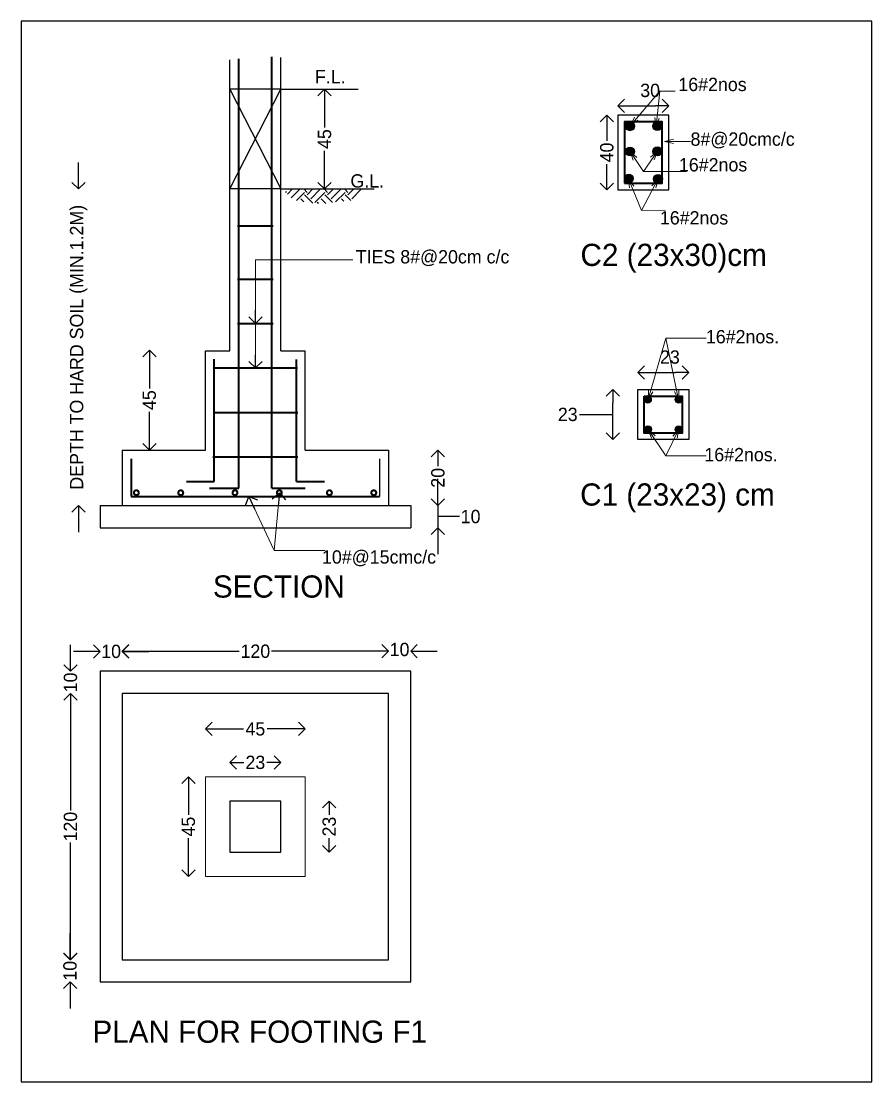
# Model space of a CAD drawing. Header units: metres. Extents: x -16 to 65907, y -5261 to 15511.
# Drawn here: x 33812.6 to 34195.9, y 14398.3 to 14876.5 of the extents above; entities that cross this region are included whole.
import ezdxf

# ---------------------------------------------------------------- set-up
doc = ezdxf.new("R2010")
doc.units = ezdxf.units.M
doc.header["$PDMODE"] = 67
doc.header["$PDSIZE"] = -5
doc.layers.get('0').update_dxf_attribs({"color": 6})
doc.styles.add('ARIAL', font='arial.ttf', dxfattribs={"height": 0.2})
doc.styles.add('BC-1IN10-3', font='FreeSans.ttf', dxfattribs={"height": 6})
doc.styles.add('krishna 1', font='arial.ttf', dxfattribs={"height": 20})
doc.dimstyles.new('BC-1IN10-3', dxfattribs={"dimtxt": 6, "dimasz": 6, "dimexe": 0.18, "dimexo": 0.0625, "dimgap": 1, "dimtad": 0, "dimtoh": 1, "dimzin": 12, "dimdsep": 46, "dimtxsty": 'BC-1IN10-3', "dimblk": 'OPEN90', "dimcen": 0.09, "dimse1": 1, "dimse2": 1, "dimclrd": 256, "dimclre": 256, "dimclrt": 7, "dimadec": 0, "dimazin": 0, "dimtfac": 1, "dimtdec": 1, "dimtofl": 0, "dimtmove": 1, "dimatfit": 3, "dimldrblk": 'OPEN90', "dimfxl": 1, "dimtolj": 1, "dimtzin": 0, "dimlwd": -3, "dimarcsym": 0})
doc.dimstyles.new('KRISHNA', dxfattribs={"dimtxt": 12, "dimasz": 5, "dimexe": 6, "dimexo": 8, "dimgap": 1, "dimtad": 1, "dimdsep": 46, "dimtxsty": 'krishna 1', "dimblk": 'DOT', "dimcen": 10, "dimclrd": 8, "dimclre": 8, "dimclrt": 256, "dimazin": 0, "dimtfac": 1, "dimtix": 1, "dimtmove": 2, "dimatfit": 3, "dimfxl": 1, "dimlwd": 5, "dimlwe": 5, "dimarcsym": 0})

# ---------------------------------------------------------------- blocks, each defined once
blk = doc.blocks.new('_OPEN90')
at = {"color": 0, "linetype": 'ByBlock'}
for p, q in [((0, 0), (-1, 0)), ((-0.5, 0.5), (0, 0)), ((0, 0), (-0.5, -0.5))]:
    blk.add_line(p, q, dxfattribs=at)
blk = doc.blocks.new('*D1110')
at = {"lineweight": -3}
for p, q in [((33949.3, 14839.84), (33949.3, 14828.62)), ((33949.3, 14806.84), (33949.3, 14818.06))]:
    blk.add_line(p, q, dxfattribs=at)
at = {"layer": 'Defpoints', "color": 0}
for p in [(33944.69, 14845.84), (33944.69, 14800.84), (33949.3, 14800.84)]:
    blk.add_point(p, dxfattribs=at)
at = {"lineweight": -3, "xscale": 6, "yscale": 6, "zscale": 6}
for p, rotation in [((33949.3, 14845.84), 90), ((33949.3, 14800.84), 270)]:
    blk.add_blockref('_OPEN90', p, dxfattribs=dict(at, rotation=rotation))
at = {"color": 7, "lineweight": 18, "insert": (33949.3, 14823.34), "char_height": 6, "attachment_point": 5, "rotation": 90, "style": 'BC-1IN10-3'}
blk.add_mtext('\\A1;45', dxfattribs=at)
blk = doc.blocks.new('*D1111')
at = {"lineweight": -3}
for p, q in [((34000.4, 14677.14), (34000.4, 14675.87)), ((34000.4, 14664.14), (34000.4, 14665.4))]:
    blk.add_line(p, q, dxfattribs=at)
at = {"layer": 'Defpoints', "color": 0}
for p in [(33955.9, 14683.14), (33955.9, 14658.14), (34000.4, 14658.14)]:
    blk.add_point(p, dxfattribs=at)
at = {"lineweight": -3, "xscale": 6, "yscale": 6, "zscale": 6}
for p, rotation in [((34000.4, 14683.14), 90), ((34000.4, 14658.14), 270)]:
    blk.add_blockref('_OPEN90', p, dxfattribs=dict(at, rotation=rotation))
at = {"color": 7, "lineweight": 18, "insert": (34000.4, 14670.64), "char_height": 6, "attachment_point": 5, "rotation": 90, "style": 'BC-1IN10-3'}
blk.add_mtext('\\A1;20', dxfattribs=at)
blk = doc.blocks.new('*D1112')
at = {"lineweight": -3}
for p, q in [((34000.4, 14664.14), (34000.4, 14670.14)), ((34000.4, 14658.14), (34000.4, 14648.14)), ((34008.18, 14653.14), (34000.4, 14653.14)), ((34010.18, 14653.14), (34008.18, 14653.14)), ((34000.4, 14642.14), (34000.4, 14636.14))]:
    blk.add_line(p, q, dxfattribs=at)
at = {"layer": 'Defpoints', "color": 0}
for p in [(33988.11, 14658.14), (33988.11, 14648.14), (34000.4, 14648.14)]:
    blk.add_point(p, dxfattribs=at)
at = {"lineweight": -3, "xscale": 6, "yscale": 6, "zscale": 6}
for p, rotation in [((34000.4, 14658.14), 270), ((34000.4, 14648.14), 90)]:
    blk.add_blockref('_OPEN90', p, dxfattribs=dict(at, rotation=rotation))
at = {"color": 7, "lineweight": 18, "insert": (34015.13, 14653.14), "char_height": 6, "attachment_point": 5, "style": 'BC-1IN10-3'}
blk.add_mtext('\\A1;10', dxfattribs=at)
blk = doc.blocks.new('*D1113')
at = {"lineweight": -3}
for p, q in [((33870.35, 14722.14), (33870.35, 14710.92)), ((33870.35, 14689.14), (33870.35, 14700.35))]:
    blk.add_line(p, q, dxfattribs=at)
at = {"layer": 'Defpoints', "color": 0}
for p in [(33862.64, 14728.14), (33862.64, 14683.14), (33870.35, 14683.14)]:
    blk.add_point(p, dxfattribs=at)
at = {"lineweight": -3, "xscale": 6, "yscale": 6, "zscale": 6}
for p, rotation in [((33870.35, 14728.14), 90), ((33870.35, 14683.14), 270)]:
    blk.add_blockref('_OPEN90', p, dxfattribs=dict(at, rotation=rotation))
at = {"color": 7, "lineweight": 18, "insert": (33870.35, 14705.64), "char_height": 6, "attachment_point": 5, "rotation": 90, "style": 'BC-1IN10-3'}
blk.add_mtext('\\A1;45', dxfattribs=at)
blk = doc.blocks.new('*D1114')
at = {"lineweight": -3}
for p, q in [((33838.45, 14806.84), (33838.45, 14812.84)), ((33838.45, 14652.14), (33838.45, 14646.14))]:
    blk.add_line(p, q, dxfattribs=at)
at = {"layer": 'Defpoints', "color": 0}
for p in [(33943.46, 14800.84), (33838.45, 14658.14), (33943.46, 14658.14)]:
    blk.add_point(p, dxfattribs=at)
at = {"lineweight": -3, "xscale": 6, "yscale": 6, "zscale": 6}
for p, rotation in [((33838.45, 14800.84), 270), ((33838.45, 14658.14), 90)]:
    blk.add_blockref('_OPEN90', p, dxfattribs=dict(at, rotation=rotation))
at = {"color": 7, "lineweight": 18, "insert": (33838.45, 14729.49), "char_height": 6, "attachment_point": 5, "rotation": 90, "style": 'BC-1IN10-3'}
blk.add_mtext('\\A1;{DEPTH TO HARD SOIL (MIN.1.2M)}', dxfattribs=at)
blk = doc.blocks.new('_Dot')
at = {"color": 0, "linetype": 'ByBlock', "lineweight": -2}
blk.add_line((-0.5, 0), (-1, 0), dxfattribs=at)
at = {"color": 0, "linetype": 'ByBlock', "const_width": 0.5}
blk.add_lwpolyline([(-0.25, 0, 1), (0.25, 0, 1)], format="xyb", close=True, dxfattribs=at)
blk = doc.blocks.new('*D1119')
at = {"lineweight": -3}
for p, q in [((34076.54, 14828.15), (34076.54, 14822.56)), ((34076.54, 14806.45), (34076.54, 14812.04))]:
    blk.add_line(p, q, dxfattribs=at)
at = {"layer": 'Defpoints', "color": 0}
for p in [(34081.54, 14834.15), (34076.54, 14800.45), (34081.54, 14800.45)]:
    blk.add_point(p, dxfattribs=at)
at = {"lineweight": -3, "xscale": 6, "yscale": 6, "zscale": 6}
for p, rotation in [((34076.54, 14834.15), 90), ((34076.54, 14800.45), 270)]:
    blk.add_blockref('_OPEN90', p, dxfattribs=dict(at, rotation=rotation))
at = {"color": 7, "lineweight": 18, "insert": (34076.54, 14817.3), "char_height": 6, "attachment_point": 5, "rotation": 90, "style": 'BC-1IN10-3'}
blk.add_mtext('\\A1;40', dxfattribs=at)
blk = doc.blocks.new('*D1120')
at = {"lineweight": -3}
blk.add_line((34087.54, 14838.38), (34098.49, 14838.38), dxfattribs=at)
at = {"layer": 'Defpoints', "color": 0}
for p in [(34104.49, 14838.38), (34081.54, 14834.15), (34104.49, 14834.15)]:
    blk.add_point(p, dxfattribs=at)
at = {"lineweight": -3, "xscale": 6, "yscale": 6, "zscale": 6, "rotation": 180}
blk.add_blockref('_OPEN90', (34081.54, 14838.38), dxfattribs=at)
at = {"lineweight": -3, "xscale": 6, "yscale": 6, "zscale": 6}
blk.add_blockref('_OPEN90', (34104.49, 14838.38), dxfattribs=at)
at = {"color": 7, "lineweight": 18, "insert": (34096.02, 14845.25), "char_height": 6, "attachment_point": 5, "style": 'BC-1IN10-3'}
blk.add_mtext('\\A1;30', dxfattribs=at)
blk = doc.blocks.new('*D1121')
at = {"lineweight": -3}
for p, q in [((34079.19, 14693.89), (34079.19, 14704.45)), ((34064.13, 14699.17), (34066.13, 14699.17)), ((34066.13, 14699.17), (34079.19, 14699.17))]:
    blk.add_line(p, q, dxfattribs=at)
at = {"layer": 'Defpoints', "color": 0}
for p in [(34079.19, 14710.45), (34090.46, 14710.45), (34090.46, 14687.89)]:
    blk.add_point(p, dxfattribs=at)
at = {"lineweight": -3, "xscale": 6, "yscale": 6, "zscale": 6}
for p, rotation in [((34079.19, 14710.45), 90), ((34079.19, 14687.89), 270)]:
    blk.add_blockref('_OPEN90', p, dxfattribs=dict(at, rotation=rotation))
at = {"color": 7, "lineweight": 18, "insert": (34058.9, 14699.17), "char_height": 6, "attachment_point": 5, "style": 'BC-1IN10-3'}
blk.add_mtext('\\A1;{23}', dxfattribs=at)
blk = doc.blocks.new('*D1122')
at = {"lineweight": -3}
blk.add_line((34096.46, 14718.17), (34107.42, 14718.17), dxfattribs=at)
at = {"layer": 'Defpoints', "color": 0}
for p in [(34113.42, 14718.17), (34090.46, 14710.45), (34113.42, 14710.45)]:
    blk.add_point(p, dxfattribs=at)
at = {"lineweight": -3, "xscale": 6, "yscale": 6, "zscale": 6, "rotation": 180}
blk.add_blockref('_OPEN90', (34090.46, 14718.17), dxfattribs=at)
at = {"lineweight": -3, "xscale": 6, "yscale": 6, "zscale": 6}
blk.add_blockref('_OPEN90', (34113.42, 14718.17), dxfattribs=at)
at = {"color": 7, "lineweight": 18, "insert": (34104.94, 14725.04), "char_height": 6, "attachment_point": 5, "style": 'BC-1IN10-3'}
blk.add_mtext('\\A1;{23}', dxfattribs=at)
blk = doc.blocks.new('*D1134')
at = {"lineweight": -3}
for p, q in [((33842.11, 14592.35), (33836.11, 14592.35)), ((33864.11, 14592.35), (33870.11, 14592.35))]:
    blk.add_line(p, q, dxfattribs=at)
at = {"layer": 'Defpoints', "color": 0}
for p in [(33858.11, 14592.35), (33848.11, 14566.55), (33858.11, 14556.55)]:
    blk.add_point(p, dxfattribs=at)
at = {"lineweight": -3, "xscale": 6, "yscale": 6, "zscale": 6}
blk.add_blockref('_OPEN90', (33848.11, 14592.35), dxfattribs=at)
at = {"lineweight": -3, "xscale": 6, "yscale": 6, "zscale": 6, "rotation": 180}
blk.add_blockref('_OPEN90', (33858.11, 14592.35), dxfattribs=at)
at = {"color": 7, "lineweight": 18, "insert": (33853.11, 14592.35), "char_height": 6, "attachment_point": 5, "style": 'BC-1IN10-3'}
blk.add_mtext('\\A1;10', dxfattribs=at)
blk = doc.blocks.new('*D1135')
at = {"lineweight": -3}
for p, q in [((33864.11, 14592.42), (33910.87, 14592.42)), ((33972.11, 14592.42), (33925.35, 14592.42))]:
    blk.add_line(p, q, dxfattribs=at)
at = {"layer": 'Defpoints', "color": 0}
for p in [(33978.11, 14592.42), (33858.11, 14573.39), (33978.11, 14573.39)]:
    blk.add_point(p, dxfattribs=at)
at = {"lineweight": -3, "xscale": 6, "yscale": 6, "zscale": 6, "rotation": 180}
blk.add_blockref('_OPEN90', (33858.11, 14592.42), dxfattribs=at)
at = {"lineweight": -3, "xscale": 6, "yscale": 6, "zscale": 6}
blk.add_blockref('_OPEN90', (33978.11, 14592.42), dxfattribs=at)
at = {"color": 7, "lineweight": 18, "insert": (33918.11, 14592.42), "char_height": 6, "attachment_point": 5, "style": 'BC-1IN10-3'}
blk.add_mtext('\\A1;120', dxfattribs=at)
blk = doc.blocks.new('*D1136')
at = {"lineweight": -3}
for p, q in [((33972.11, 14592.42), (33966.11, 14592.42)), ((33994.11, 14592.42), (34000.11, 14592.42))]:
    blk.add_line(p, q, dxfattribs=at)
at = {"layer": 'Defpoints', "color": 0}
for p in [(33988.11, 14592.42), (33988.11, 14565.53), (33978.11, 14555.53)]:
    blk.add_point(p, dxfattribs=at)
at = {"lineweight": -3, "xscale": 6, "yscale": 6, "zscale": 6}
blk.add_blockref('_OPEN90', (33978.11, 14592.42), dxfattribs=at)
at = {"lineweight": -3, "xscale": 6, "yscale": 6, "zscale": 6, "rotation": 180}
blk.add_blockref('_OPEN90', (33988.11, 14592.42), dxfattribs=at)
at = {"color": 7, "lineweight": 18, "insert": (33983.11, 14593.21), "char_height": 6, "attachment_point": 5, "style": 'BC-1IN10-3'}
blk.add_mtext('\\A1;10', dxfattribs=at)
blk = doc.blocks.new('*D1137')
at = {"lineweight": -3}
for p, q in [((33834.8, 14589.39), (33834.8, 14595.39)), ((33834.8, 14567.39), (33834.8, 14561.39))]:
    blk.add_line(p, q, dxfattribs=at)
at = {"layer": 'Defpoints', "color": 0}
for p in [(33865.91, 14583.39), (33834.8, 14573.39), (33875.91, 14573.39)]:
    blk.add_point(p, dxfattribs=at)
at = {"lineweight": -3, "xscale": 6, "yscale": 6, "zscale": 6}
for p, rotation in [((33834.8, 14583.39), 270), ((33834.8, 14573.39), 90)]:
    blk.add_blockref('_OPEN90', p, dxfattribs=dict(at, rotation=rotation))
at = {"color": 7, "lineweight": 18, "insert": (33834.8, 14578.39), "char_height": 6, "attachment_point": 5, "rotation": 90, "style": 'BC-1IN10-3'}
blk.add_mtext('\\A1;10', dxfattribs=at)
blk = doc.blocks.new('*D1138')
at = {"lineweight": -3}
for p, q in [((33834.79, 14567.39), (33834.79, 14520.64)), ((33834.79, 14459.39), (33834.79, 14506.15))]:
    blk.add_line(p, q, dxfattribs=at)
at = {"layer": 'Defpoints', "color": 0}
for p in [(33858.11, 14573.39), (33834.79, 14453.39), (33858.11, 14453.39)]:
    blk.add_point(p, dxfattribs=at)
at = {"lineweight": -3, "xscale": 6, "yscale": 6, "zscale": 6}
for p, rotation in [((33834.79, 14573.39), 90), ((33834.79, 14453.39), 270)]:
    blk.add_blockref('_OPEN90', p, dxfattribs=dict(at, rotation=rotation))
at = {"color": 7, "lineweight": 18, "insert": (33834.79, 14513.39), "char_height": 6, "attachment_point": 5, "rotation": 90, "style": 'BC-1IN10-3'}
blk.add_mtext('\\A1;120', dxfattribs=at)
blk = doc.blocks.new('*D1139')
at = {"lineweight": -3}
for p, q in [((33834.59, 14459.39), (33834.59, 14465.39)), ((33834.59, 14437.39), (33834.59, 14431.39))]:
    blk.add_line(p, q, dxfattribs=at)
at = {"layer": 'Defpoints', "color": 0}
for p in [(33875.42, 14453.39), (33834.59, 14443.39), (33865.42, 14443.39)]:
    blk.add_point(p, dxfattribs=at)
at = {"lineweight": -3, "xscale": 6, "yscale": 6, "zscale": 6}
for p, rotation in [((33834.59, 14453.39), 270), ((33834.59, 14443.39), 90)]:
    blk.add_blockref('_OPEN90', p, dxfattribs=dict(at, rotation=rotation))
at = {"color": 7, "lineweight": 18, "insert": (33834.59, 14448.39), "char_height": 6, "attachment_point": 5, "rotation": 90, "style": 'BC-1IN10-3'}
blk.add_mtext('\\A1;10', dxfattribs=at)
blk = doc.blocks.new('*D1140')
at = {"lineweight": -3}
for p, q in [((33901.61, 14557.42), (33912.82, 14557.42)), ((33934.61, 14557.42), (33923.39, 14557.42))]:
    blk.add_line(p, q, dxfattribs=at)
at = {"layer": 'Defpoints', "color": 0}
for p in [(33940.61, 14557.42), (33895.61, 14546.49), (33940.61, 14546.49)]:
    blk.add_point(p, dxfattribs=at)
at = {"lineweight": -3, "xscale": 6, "yscale": 6, "zscale": 6, "rotation": 180}
blk.add_blockref('_OPEN90', (33895.61, 14557.42), dxfattribs=at)
at = {"lineweight": -3, "xscale": 6, "yscale": 6, "zscale": 6}
blk.add_blockref('_OPEN90', (33940.61, 14557.42), dxfattribs=at)
at = {"color": 7, "lineweight": 18, "insert": (33918.11, 14557.42), "char_height": 6, "attachment_point": 5, "style": 'BC-1IN10-3'}
blk.add_mtext('\\A1;45', dxfattribs=at)
blk = doc.blocks.new('*D1141')
at = {"lineweight": -3}
for p, q in [((33887.94, 14529.89), (33887.94, 14518.68)), ((33887.94, 14496.89), (33887.94, 14508.11))]:
    blk.add_line(p, q, dxfattribs=at)
at = {"layer": 'Defpoints', "color": 0}
for p in [(33964.24, 14535.89), (33887.94, 14490.89), (33964.24, 14490.89)]:
    blk.add_point(p, dxfattribs=at)
at = {"lineweight": -3, "xscale": 6, "yscale": 6, "zscale": 6}
for p, rotation in [((33887.94, 14535.89), 90), ((33887.94, 14490.89), 270)]:
    blk.add_blockref('_OPEN90', p, dxfattribs=dict(at, rotation=rotation))
at = {"color": 7, "lineweight": 18, "insert": (33887.94, 14513.39), "char_height": 6, "attachment_point": 5, "rotation": 90, "style": 'BC-1IN10-3'}
blk.add_mtext('\\A1;45', dxfattribs=at)
blk = doc.blocks.new('*D1142')
at = {"lineweight": -3}
for p, q in [((33912.61, 14542.32), (33912.88, 14542.32)), ((33923.61, 14542.32), (33923.34, 14542.32))]:
    blk.add_line(p, q, dxfattribs=at)
at = {"layer": 'Defpoints', "color": 0}
for p in [(33929.61, 14542.32), (33906.61, 14529.36), (33929.61, 14529.36)]:
    blk.add_point(p, dxfattribs=at)
at = {"lineweight": -3, "xscale": 6, "yscale": 6, "zscale": 6, "rotation": 180}
blk.add_blockref('_OPEN90', (33906.61, 14542.32), dxfattribs=at)
at = {"lineweight": -3, "xscale": 6, "yscale": 6, "zscale": 6}
blk.add_blockref('_OPEN90', (33929.61, 14542.32), dxfattribs=at)
at = {"color": 7, "lineweight": 18, "insert": (33918.11, 14542.32), "char_height": 6, "attachment_point": 5, "style": 'BC-1IN10-3'}
blk.add_mtext('\\A1;23', dxfattribs=at)
blk = doc.blocks.new('*D1143')
at = {"lineweight": -3}
for p, q in [((33951.41, 14518.89), (33951.41, 14518.63)), ((33951.41, 14507.89), (33951.41, 14508.16))]:
    blk.add_line(p, q, dxfattribs=at)
at = {"layer": 'Defpoints', "color": 0}
for p in [(33944.34, 14524.89), (33944.34, 14501.89), (33951.41, 14501.89)]:
    blk.add_point(p, dxfattribs=at)
at = {"lineweight": -3, "xscale": 6, "yscale": 6, "zscale": 6}
for p, rotation in [((33951.41, 14524.89), 90), ((33951.41, 14501.89), 270)]:
    blk.add_blockref('_OPEN90', p, dxfattribs=dict(at, rotation=rotation))
at = {"color": 7, "lineweight": 18, "insert": (33951.41, 14513.39), "char_height": 6, "attachment_point": 5, "rotation": 90, "style": 'BC-1IN10-3'}
blk.add_mtext('\\A1;23', dxfattribs=at)

msp = doc.modelspace()

# ---------------------------------------------------------------- hatches: boundary and pattern name
at = {"ltscale": 0.5}
for points in [[(34088.983, 14829.127, 1), (34084.983, 14829.127, 1)], [(34101.258, 14829.162, 1), (34097.258, 14829.162, 1)], [(34088.983, 14817.753, 1), (34084.983, 14817.753, 1)], [(34101.258, 14817.787, 1), (34097.258, 14817.787, 1)], [(34088.427, 14805.581, 1), (34084.427, 14805.581, 1)], [(34101.582, 14805.353, 1), (34097.582, 14805.353, 1)], [(34096.563, 14705.874, 1), (34093.363, 14705.874, 1)], [(34110.537, 14705.938, 1), (34107.337, 14705.938, 1)], [(34096.662, 14692.478, 1), (34093.462, 14692.478, 1)], [(34110.472, 14692.378, 1), (34107.272, 14692.378, 1)]]:
    msp.add_hatch(color=256, dxfattribs=at).paths.add_polyline_path(points)
at = {"linetype": 'Continuous', "lineweight": 25, "ltscale": 0.5}
h = msp.add_hatch(dxfattribs=at)
h.set_pattern_fill('EARTH', color=256, scale=26, angle=45, style=0)
h.set_pattern_definition([(45, (78233.776, 30412.593), (6e-16, 9.1923882), [6.5, -6.5]), (45, (78232.052, 30414.3166), (6e-16, 9.1923882), [6.5, -6.5]), (45, (78230.3287, 30416.04), (6e-16, 9.1923882), [6.5, -6.5]), (135, (78230.3287, 30417.189), (-9.1923882, 1e-15), [6.5, -6.5]), (135, (78232.052, 30418.913), (-9.1923882, 1e-15), [6.5, -6.5]), (135, (78233.776, 30420.6364), (-9.1923882, 1e-15), [6.5, -6.5])])
h.paths.add_polyline_path([(33965.896, 14798.384), (33966.697, 14799.983), (33967.556, 14800.841), (33931.149, 14800.841), (33933.353, 14797.318), (33937.088, 14795.453), (33944.29, 14794.387), (33948.024, 14794.121), (33955.76, 14795.186), (33961.629, 14795.719)])

# ---------------------------------------------------------------- linework, layer by layer
at = {"lineweight": 35, "ltscale": 30}
for p, q in [((33925.608, 14665.917), (33925.608, 14860.414)), ((33910.608, 14665.917), (33910.608, 14859.442)), ((33910.108, 14784.277), (33926.108, 14784.277)), ((33910.108, 14760.14), (33926.108, 14760.14)), ((33910.108, 14740.14), (33926.108, 14740.14)), ((33899.608, 14668.917), (33899.608, 14724.074)), ((33936.608, 14668.917), (33936.608, 14723.906)), ((33899.045, 14720.14), (33937.079, 14720.14)), ((33899.121, 14700.14), (33937.295, 14700.14)), ((33862.108, 14679.135), (33862.108, 14662.135)), ((33899.018, 14680.14), (33937.308, 14680.14)), ((33887.063, 14668.917), (33899.608, 14668.917)), ((33897.402, 14665.917), (33910.608, 14665.917)), ((33925.608, 14665.917), (33940.543, 14665.917)), ((33936.608, 14668.917), (33949.277, 14668.917)), ((33862.108, 14662.135), (33974.108, 14662.135))]:
    msp.add_line(p, q, dxfattribs=at)
at = {"linetype": 'Continuous', "lineweight": 25, "ltscale": 0.5}
for p, q in [((33906.608, 14727.889), (33906.608, 14859.118)), ((33929.608, 14727.889), (33929.608, 14860.056)), ((33929.608, 14845.841), (33906.608, 14845.841)), ((33906.608, 14800.841), (33929.608, 14845.841)), ((33906.608, 14845.841), (33929.608, 14800.841)), ((33929.608, 14845.841), (33964.446, 14845.841)), ((33929.608, 14800.841), (33906.608, 14800.841)), ((33929.608, 14800.841), (33971.716, 14800.841)), ((33895.608, 14727.889), (33906.608, 14727.889)), ((33895.608, 14683.135), (33895.608, 14727.889)), ((33929.608, 14727.889), (33940.608, 14727.889)), ((33940.608, 14683.135), (33940.608, 14727.889)), ((33858.108, 14683.135), (33895.608, 14683.135)), ((33858.108, 14683.135), (33858.108, 14658.135)), ((33940.608, 14683.135), (33978.108, 14683.135)), ((33978.108, 14683.135), (33978.108, 14658.135)), ((33848.108, 14658.135), (33988.108, 14658.135)), ((33848.108, 14658.135), (33848.108, 14648.135)), ((33988.108, 14658.135), (33988.108, 14648.135)), ((33848.108, 14648.135), (33988.108, 14648.135))]:
    msp.add_line(p, q, dxfattribs=at)
at = {"lineweight": 25, "ltscale": 30}
msp.add_line((33974.108, 14679.135), (33974.108, 14662.135), dxfattribs=at)
at = {"lineweight": -3}
for points in [[(34081.537, 14800.454), (34104.493, 14800.454), (34104.493, 14834.153), (34081.537, 14834.153)], [(34090.465, 14710.447), (34113.419, 14710.447), (34113.419, 14687.887), (34090.465, 14687.887)]]:
    msp.add_lwpolyline(points, close=True, dxfattribs=at)
at = {"lineweight": 40, "ltscale": 30}
for points in [[(34084.537, 14803.454), (34101.493, 14803.454), (34101.493, 14831.153), (34084.537, 14831.153)], [(34093.398, 14707.514), (34110.486, 14707.514), (34110.486, 14690.82), (34093.398, 14690.82)]]:
    msp.add_lwpolyline(points, close=True, dxfattribs=at)
at = {"const_width": 0.746}
for points in [[(34093.898, 14706.228, 1), (34095.643, 14706.228, 1)], [(34108.328, 14706.275, 1), (34110.074, 14706.275, 1)], [(34093.806, 14692.041, 1), (34095.551, 14692.041, 1)], [(34108.328, 14692.133, 1), (34110.074, 14692.133, 1)]]:
    msp.add_lwpolyline(points, format="xyb", close=True, dxfattribs=at)
at = {"lineweight": 25, "ltscale": 30, "const_width": 0.937}
for points in [[(33863.387, 14663.898, 1), (33865.574, 14663.898, 1)], [(33883.387, 14663.898, 1), (33885.574, 14663.898, 1)], [(33907.834, 14663.898, 1), (33910.021, 14663.898, 1)], [(33927.834, 14663.898, 1), (33930.021, 14663.898, 1)], [(33950.392, 14663.898, 1), (33952.579, 14663.898, 1)], [(33970.392, 14663.898, 1), (33972.579, 14663.898, 1)]]:
    msp.add_lwpolyline(points, format="xyb", close=True, dxfattribs=at)
at = {"linetype": 'Continuous', "lineweight": 25, "ltscale": 0.5}
for points in [[(33848.108, 14443.395), (33988.108, 14443.395), (33988.108, 14583.395), (33848.108, 14583.395)], [(33858.108, 14453.395), (33978.108, 14453.395), (33978.108, 14573.395), (33858.108, 14573.395)], [(33906.608, 14501.895), (33929.608, 14501.895), (33929.608, 14524.895), (33906.608, 14524.895)]]:
    msp.add_lwpolyline(points, close=True, dxfattribs=at)
at = {"lineweight": 0}
msp.add_lwpolyline([(33895.608, 14490.895), (33940.608, 14490.895), (33940.608, 14535.895), (33895.608, 14535.895)], close=True, dxfattribs=at)
at = {"ltscale": 0.5}
for centre, radius in [((34086.983, 14829.127), 2), ((34099.258, 14829.162), 2), ((34086.983, 14817.753), 2), ((34099.258, 14817.787), 2), ((34086.427, 14805.581), 2), ((34099.582, 14805.353), 2), ((34094.963, 14705.874), 1.6), ((34108.937, 14705.938), 1.6), ((34095.062, 14692.478), 1.6), ((34108.872, 14692.378), 1.6)]:
    msp.add_circle(centre, radius, dxfattribs=at)
at = {"layer": 'Defpoints', "linetype": 'Continuous'}
msp.add_lwpolyline([(33812.586, 14876.477), (33812.586, 14398.349), (34195.925, 14398.349), (34195.925, 14876.477)], close=True, dxfattribs=at)

# ---------------------------------------------------------------- texts
at = {"lineweight": 9, "ltscale": 30, "style": 'BC-1IN10-3'}
for s, p in [('F.L.', (33944.946, 14848.483)), ('16#2nos', (34108.75, 14844.975)), ('8#@20cmc/c', (34114.242, 14820.329)), ('16#2nos', (34109.007, 14808.768)), ('G.L.', (33960.954, 14801.483)), ('16#2nos', (34100.429, 14784.831)), ('TIES 8#@20cm c/c', (33963.356, 14767.284)), ('10#@15cmc/c', (33948.147, 14631.943))]:
    msp.add_text(s, height=6, dxfattribs=at).set_placement(p)
for s, insert, char_height, width, attachment_point in [('{C2 (23x30)cm}', (34064.647, 14776.138), 10, 1609.1135, 1), (' 16#2nos.', (34118.932, 14731.173), 6, 1596.4401, 7), (' 16#2nos.', (34118.247, 14678), 6, 1596.4401, 7)]:
    msp.add_mtext(s, dxfattribs=dict(at, insert=insert, char_height=char_height, width=width, attachment_point=attachment_point))
at = {"lineweight": 9, "ltscale": 30, "char_height": 10, "attachment_point": 1, "style": 'BC-1IN10-3'}
for s, insert in [('{C1\\fFreeSans|b0|i0|c162|p0; \\fFreeSans|b0|i0|c0|p0;(\\fFreeSans|b0|i0|c162|p0;23\\fFreeSans|b0|i0|c0|p0;x23) cm}', (34064.494, 14668.111)), ('{SECTION}', (33898.965, 14626.628)), ('PLAN FOR FOOTING F1', (33844.668, 14425.938))]:
    msp.add_mtext(s, dxfattribs=dict(at, insert=insert))

# ---------------------------------------------------------------- dimensions: what is measured, and where the dimension line sits
at = {"lineweight": 18}
for base, p1, p2, text, picture, middle in [((34104.493, 14838.382), (34081.537, 14834.153), (34104.493, 14834.153), '30', '*D1120', (34096.015, 14845.252)), ((33978.108, 14592.422), (33858.108, 14573.395), (33978.108, 14573.395), '120', '*D1135', (33918.108, 14592.422))]:
    dim = msp.add_linear_dim(base=base, p1=p1, p2=p2, text=text, dimstyle='BC-1IN10-3', dxfattribs=at)
    dim.commit()
    dim.dimension.update_dxf_attribs({"geometry": picture, "text_midpoint": middle})
for base, p1, p2, picture, middle in [((33949.304, 14800.841), (33944.694, 14845.841), (33944.694, 14800.841), '*D1110', (33949.304, 14823.341)), ((33887.937, 14490.895), (33964.241, 14535.895), (33964.241, 14490.895), '*D1141', (33887.937, 14513.395))]:
    dim = msp.add_linear_dim(base=base, p1=p1, p2=p2, angle=90, dimstyle='BC-1IN10-3', dxfattribs=at)
    dim.commit()
    dim.dimension.update_dxf_attribs({"geometry": picture, "text_midpoint": middle})
for base, p1, p2, text, picture, middle in [((34076.537, 14800.454), (34081.537, 14834.153), (34081.537, 14800.454), '40', '*D1119', (34076.537, 14817.303)), ((33838.45, 14658.135), (33943.457, 14800.841), (33943.457, 14658.135), '{DEPTH TO HARD SOIL (MIN.1.2M)}', '*D1114', (33838.45, 14729.488)), ((33870.346, 14683.135), (33862.645, 14728.135), (33862.645, 14683.135), '45', '*D1113', (33870.346, 14705.635)), ((34079.191, 14710.447), (34090.465, 14687.887), (34090.465, 14710.447), '{23}', '*D1121', (34063.132, 14699.167)), ((33834.786, 14453.395), (33858.108, 14573.395), (33858.108, 14453.395), '120', '*D1138', (33834.786, 14513.395))]:
    dim = msp.add_linear_dim(base=base, p1=p1, p2=p2, angle=90, text=text, dimstyle='BC-1IN10-3', dxfattribs=at)
    dim.commit()
    dim.dimension.update_dxf_attribs({"geometry": picture, "text_midpoint": middle})
dim = msp.add_linear_dim(base=(34113.419, 14718.172), p1=(34090.465, 14710.447), p2=(34113.419, 14710.447), text='{23}', dimstyle='BC-1IN10-3', override={"dimtolj": 1}, dxfattribs=at)
dim.commit()
dim.dimension.update_dxf_attribs({"geometry": '*D1122', "text_midpoint": (34104.942, 14725.041)})
dim = msp.add_linear_dim(base=(34000.399, 14658.135), p1=(33955.899, 14683.135), p2=(33955.899, 14658.135), angle=90, text='20', dimstyle='BC-1IN10-3', dxfattribs=at)
dim.commit()
dim.dimension.update_dxf_attribs({"geometry": '*D1111', "text_midpoint": (34000.399, 14670.635), "dimtype": 160})
for base, p1, p2, picture, middle in [((34000.399, 14648.135), (33988.108, 14658.135), (33988.108, 14648.135), '*D1112', (34011.179, 14653.135)), ((33834.803, 14573.395), (33865.915, 14583.395), (33875.915, 14573.395), '*D1137', (33834.803, 14578.395)), ((33951.413, 14501.895), (33944.343, 14524.895), (33944.343, 14501.895), '*D1143', (33951.413, 14513.395)), ((33834.593, 14443.395), (33875.417, 14453.395), (33865.417, 14443.395), '*D1139', (33834.593, 14448.395))]:
    dim = msp.add_linear_dim(base=base, p1=p1, p2=p2, angle=90, dimstyle='BC-1IN10-3', dxfattribs=at)
    dim.commit()
    dim.dimension.update_dxf_attribs({"geometry": picture, "text_midpoint": middle, "dimtype": 160})
for base, p1, p2, picture, middle in [((33858.108, 14592.354), (33848.108, 14566.547), (33858.108, 14556.547), '*D1134', (33853.108, 14592.354)), ((33988.108, 14592.422), (33978.108, 14555.526), (33988.108, 14565.526), '*D1136', (33983.108, 14593.21)), ((33929.608, 14542.321), (33906.608, 14529.357), (33929.608, 14529.357), '*D1142', (33918.108, 14542.321))]:
    dim = msp.add_linear_dim(base=base, p1=p1, p2=p2, dimstyle='BC-1IN10-3', dxfattribs=at)
    dim.commit()
    dim.dimension.update_dxf_attribs({"geometry": picture, "text_midpoint": middle, "dimtype": 160})
dim = msp.add_linear_dim(base=(33940.608, 14557.416), p1=(33895.608, 14546.491), p2=(33940.608, 14546.491), dimstyle='BC-1IN10-3', dxfattribs=at)
dim.commit()
dim.dimension.update_dxf_attribs({"geometry": '*D1140', "text_midpoint": (33918.108, 14557.416)})

# ---------------------------------------------------------------- leaders
for points in [[(34087.128, 14829.525), (34100.408, 14844.975), (34107.292, 14844.975)], [(34098.697, 14828.951), (34100.408, 14844.975)], [(34102.493, 14822.31), (34114.242, 14822.31)], [(34086.983, 14817.753), (34093.095, 14808.735), (34112.478, 14808.735)], [(34099.298, 14817.837), (34093.095, 14808.735)], [(34086.221, 14805.439), (34092.166, 14791.172), (34102.785, 14791.284)], [(34099.582, 14805.353), (34092.166, 14791.172)], [(34095.193, 14705.882), (34103.171, 14733.571), (34121.331, 14733.571)], [(34108.753, 14705.801), (34103.171, 14733.571)], [(34095.207, 14692.37), (34103.171, 14680.509), (34121.331, 14680.509)], [(34109.002, 14692.505), (34103.171, 14680.509)]]:
    msp.add_leader(points, dimstyle='KRISHNA', override={"dimasz": 4, "dimtad": 0, "dimtxsty": 'ARIAL', "dimldrblk": 'Open30'})
at = {"lineweight": 9, "ltscale": 30}
for points, override in [([(33918.108, 14740.14), (33918.105, 14768.911), (33962.088, 14768.881)], {"dimtad": 0, "dimclrd": 256, "dimlwd": 13}), ([(33918.108, 14720.14), (33918.108, 14736.448), (33918.122, 14768.911)], {"dimlwd": 13}), ([(33915.154, 14662.135), (33926.52, 14637.89)], {"dimlwd": 13}), ([(33928.927, 14663.898), (33926.52, 14637.89), (33949.552, 14637.89)], {"dimlwd": 13})]:
    msp.add_leader(points, dimstyle='BC-1IN10-3', override=override, dxfattribs=at)

doc.saveas('drawing.dxf')
